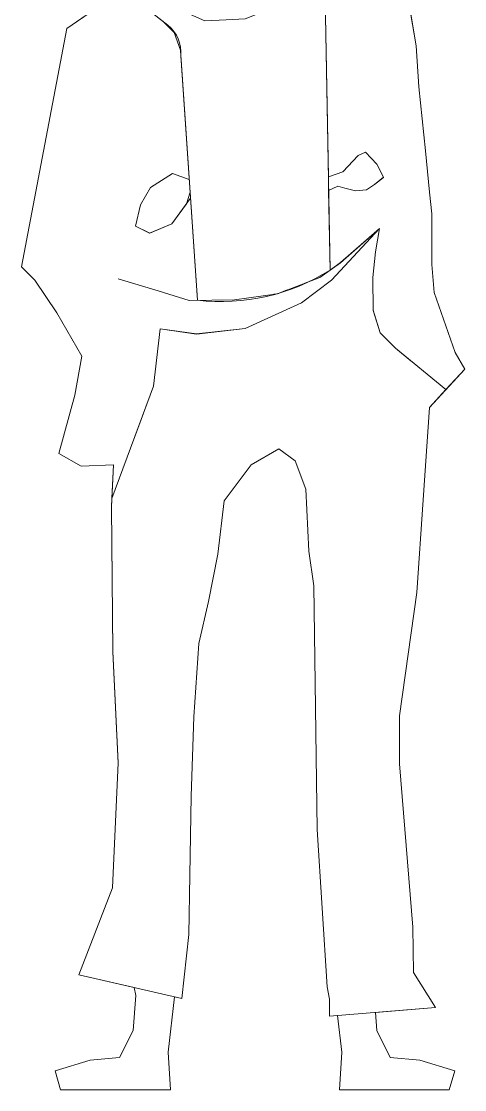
# Model space of a CAD drawing. Header units: metres. Extents: x -144 to 1000, y -717 to 29.
# Drawn here: x 34.934 to 35.524, y -659.677 to -658.255 of the extents above; entities that cross this region are included whole.
import ezdxf

# ---------------------------------------------------------------- set-up
doc = ezdxf.new("R2010")
doc.units = ezdxf.units.M
doc.layers.get('0').update_dxf_attribs({"color": 1})
doc.layers.add('A-DETL-GENF', color=1, linetype='Continuous', lineweight=9)
doc.layers.add('G-IMPT', color=1, linetype='Continuous', lineweight=9)

# ---------------------------------------------------------------- blocks, each defined once
blk = doc.blocks.new('ESCALA HUMANA - A_dwg-1534791-DERECHA')
at = {"layer": 'G-IMPT'}
blk.add_line((0.7164, 1.0958), (0.7094, 1.4733), dxfattribs=at)
at = {"layer": 'G-IMPT', "flags": 128}
for points in [[(0.8829, 0.9862), (0.8957, 0.9641), (0.8489, 0.9127), (0.8404, 0.79), (0.8318, 0.6667), (0.809, 0.5024), (0.809, 0.4385), (0.8264, 0.2213), (0.8273, 0.1607), (0.8569, 0.1141), (0.7768, 0.1076), (0.7786, 0.0835), (0.7965, 0.0478), (0.8359, 0.0442), (0.8824, 0.0299), (0.8752, 0.0048), (0.7287, 0.0048), (0.7321, 0.0549), (0.7263, 0.1035), (0.7155, 0.1026), (0.7155, 0.1253), (0.7127, 0.1415), (0.6992, 0.351), (0.6948, 0.6757), (0.6879, 0.7218), (0.6839, 0.8042), (0.6698, 0.8418), (0.648, 0.8578), (0.611, 0.8364), (0.5751, 0.7885), (0.5668, 0.7176), (0.5543, 0.6548), (0.5415, 0.5988), (0.5347, 0.501), (0.5311, 0.3955), (0.5295, 0.2903), (0.5283, 0.2112), (0.5187, 0.126), (0.5092, 0.1282), (0.5005, 0.0549), (0.5038, 0.0048), (0.3573, 0.0048), (0.3501, 0.0299), (0.3967, 0.0442), (0.436, 0.0478), (0.4539, 0.0835), (0.4575, 0.1304), (0.4554, 0.1407), (0.3818, 0.1578), (0.4264, 0.2733), (0.4341, 0.4396), (0.4267, 0.5878), (0.4251, 0.7805), (0.4277, 0.8366), (0.3846, 0.8346), (0.355, 0.8517), (0.3762, 0.9294), (0.3856, 0.9814), (0.3523, 1.039), (0.3229, 1.0823), (0.305, 1.1003), (0.3657, 1.4172), (0.4323, 1.4635), (0.4231, 1.4829), (0.4346, 1.4967), (0.4461, 1.5105), (0.4904, 1.5105), (0.5475, 1.5323), (0.5383, 1.602), (0.5372, 1.6319), (0.5466, 1.6396), (0.5584, 1.6462), (0.5708, 1.6503), (0.5875, 1.6523), (0.6005, 1.6511), (0.6146, 1.647), (0.6264, 1.6414), (0.6399, 1.548), (0.7155, 1.5327), (0.7449, 1.5272), (0.7782, 1.5209), (0.8019, 1.5072), (0.816, 1.4828), (0.8311, 1.3944), (0.8348, 1.3397), (0.8434, 1.2544), (0.8489, 1.1996), (0.8518, 1.1706), (0.8518, 1.1034), (0.8552, 1.066)], [(0.8569, 0.1141), (0.7155, 0.1026), (0.7155, 0.1253), (0.7127, 0.1415), (0.6992, 0.351), (0.6948, 0.6757), (0.6879, 0.7218), (0.6839, 0.8042), (0.6698, 0.8418), (0.648, 0.8578), (0.611, 0.8364), (0.5751, 0.7885), (0.5668, 0.7176), (0.5543, 0.6548), (0.5415, 0.5988), (0.5347, 0.501), (0.5311, 0.3955), (0.5295, 0.2903), (0.5283, 0.2112), (0.5187, 0.126), (0.3818, 0.1578), (0.4264, 0.2733), (0.4341, 0.4396), (0.4267, 0.5878), (0.4251, 0.7805), (0.4277, 0.8366), (0.3846, 0.8346), (0.355, 0.8517), (0.3762, 0.9294), (0.3856, 0.9814), (0.3523, 1.039), (0.3229, 1.0823), (0.305, 1.1003), (0.3657, 1.4172), (0.4323, 1.4635), (0.4231, 1.4829), (0.4461, 1.5105), (0.4904, 1.5105), (0.5475, 1.5323), (0.5383, 1.602), (0.5372, 1.6319), (0.5466, 1.6396), (0.5584, 1.6462), (0.5708, 1.6503), (0.5875, 1.6523), (0.6005, 1.6511), (0.6146, 1.647), (0.6264, 1.6414), (0.6399, 1.548), (0.7155, 1.5327), (0.7782, 1.5209), (0.8019, 1.5072), (0.816, 1.4828), (0.8311, 1.3944), (0.8348, 1.3397), (0.8434, 1.2544), (0.8489, 1.1996), (0.8518, 1.1706), (0.8518, 1.1034), (0.8552, 1.066), (0.8829, 0.9862), (0.8957, 0.9641), (0.8489, 0.9127), (0.8404, 0.79), (0.8318, 0.6667), (0.809, 0.5024), (0.809, 0.4385), (0.8264, 0.2213), (0.8273, 0.1607)]]:
    blk.add_lwpolyline(points, close=True, dxfattribs=at)
for points in [[(0.5475, 1.5323), (0.5592, 1.5016), (0.5747, 1.4821), (0.5961, 1.4757), (0.6267, 1.4872), (0.6399, 1.52), (0.6399, 1.548)], [(0.4461, 1.5105), (0.4735, 1.4831), (0.4984, 1.4546), (0.5304, 1.4361), (0.5496, 1.4276), (0.5779, 1.4291), (0.6032, 1.4302), (0.6347, 1.4428), (0.6654, 1.455), (0.7103, 1.4737), (0.7449, 1.5272)], [(0.5398, 1.0556), (0.5169, 1.3885), (0.5088, 1.4119), (0.4946, 1.4261), (0.4658, 1.4484), (0.4416, 1.48), (0.4346, 1.4967)], [(0.7141, 1.2199), (0.7333, 1.2267), (0.7537, 1.2484), (0.7634, 1.2526), (0.7787, 1.2369), (0.7875, 1.2192), (0.7755, 1.2095), (0.7648, 1.2026), (0.7504, 1.2012), (0.7361, 1.2049), (0.7265, 1.2074), (0.7144, 1.2016)], [(0.5287, 1.2164), (0.5065, 1.2243), (0.4773, 1.2058), (0.4639, 1.1826), (0.4569, 1.1544), (0.4759, 1.1451), (0.5056, 1.1572), (0.5251, 1.184), (0.5299, 1.1996)], [(0.4342, 1.0843), (0.4872, 1.0681), (0.5284, 1.0555), (0.5889, 1.0562), (0.6463, 1.0644), (0.7026, 1.086), (0.7302, 1.1056), (0.782, 1.1513)], [(0.4557, 0.8731), (0.4809, 0.9413), (0.4899, 1.0177), (0.5383, 1.0107), (0.6032, 1.0182), (0.6783, 1.052), (0.7182, 1.0824), (0.782, 1.1513), (0.777, 1.1199), (0.7732, 1.0861), (0.7739, 1.0422), (0.783, 1.0122), (0.8035, 0.9917), (0.8242, 0.9747)], [(0.4554, 0.1407), (0.4575, 0.1304), (0.4539, 0.0835), (0.436, 0.0478), (0.3967, 0.0442), (0.3501, 0.0299), (0.3573, 0.0048), (0.5038, 0.0048), (0.5005, 0.0549), (0.5092, 0.1282)], [(0.7768, 0.1076), (0.7786, 0.0835), (0.7965, 0.0478), (0.8359, 0.0442), (0.8824, 0.0299), (0.8752, 0.0048), (0.7287, 0.0048), (0.7321, 0.0549), (0.7263, 0.1035)]]:
    blk.add_lwpolyline(points, dxfattribs=at)
blk = doc.blocks.new('WEWE')
at = {"layer": 'A-DETL-GENF'}
for p, q in [((35.4599, -658.2875), (35.4448, -658.1992)), ((35.3382, -658.2098), (35.3429, -658.4621)), ((35.0611, -658.2184), (34.9945, -658.2648)), ((35.0946, -658.2335), (35.1291, -658.2603)), ((35.1376, -658.2701), (35.1234, -658.2559)), ((34.9945, -658.2648), (34.9338, -658.5817)), ((35.1457, -658.2934), (35.1376, -658.2701)), ((35.1462, -658.3009), (35.1457, -658.2934)), ((35.4636, -658.3423), (35.4599, -658.2875)), ((35.1462, -658.3009), (35.1686, -658.6263)), ((35.4722, -658.4276), (35.4636, -658.3423)), ((35.4777, -658.4823), (35.4722, -658.4276)), ((35.3621, -658.4553), (35.3825, -658.4335)), ((35.3825, -658.4335), (35.3922, -658.4293)), ((35.3922, -658.4293), (35.4075, -658.4451)), ((35.3429, -658.4621), (35.3621, -658.4553)), ((35.4075, -658.4451), (35.4163, -658.4627)), ((35.1061, -658.4761), (35.1354, -658.4576)), ((35.1354, -658.4576), (35.1576, -658.4656)), ((35.3432, -658.4803), (35.3429, -658.4621)), ((35.4163, -658.4627), (35.4043, -658.4724)), ((35.0927, -658.4994), (35.1061, -658.4761)), ((35.3553, -658.4746), (35.3432, -658.4803)), ((35.3432, -658.4803), (35.3452, -658.5862)), ((35.3649, -658.4771), (35.3553, -658.4746)), ((35.3792, -658.4808), (35.3649, -658.4771)), ((35.3936, -658.4794), (35.3792, -658.4808)), ((35.4043, -658.4724), (35.3936, -658.4794)), ((35.4807, -658.5113), (35.4777, -658.4823)), ((35.1593, -658.4905), (35.1344, -658.5248)), ((35.0857, -658.5276), (35.0927, -658.4994)), ((35.4807, -658.5786), (35.4807, -658.5113)), ((35.1344, -658.5248), (35.1048, -658.5369)), ((35.1048, -658.5369), (35.0857, -658.5276)), ((35.347, -658.5996), (35.4108, -658.5307)), ((35.359, -658.5763), (35.4108, -658.5307)), ((35.4108, -658.5307), (35.4058, -658.5621)), ((35.4058, -658.5621), (35.402, -658.5959)), ((34.9338, -658.5817), (34.9517, -658.5996)), ((35.3452, -658.5862), (35.359, -658.5763)), ((35.484, -658.616), (35.4807, -658.5786)), ((35.3314, -658.596), (35.3116, -658.6036)), ((35.3452, -658.5862), (35.3314, -658.596)), ((35.402, -658.5959), (35.4027, -658.6397)), ((34.9517, -658.5996), (34.9811, -658.6429)), ((35.288, -658.6126), (35.2751, -658.6176)), ((35.3071, -658.63), (35.347, -658.5996)), ((35.2751, -658.6176), (35.27, -658.6183)), ((35.5117, -658.6958), (35.484, -658.616)), ((35.232, -658.6638), (35.3071, -658.63)), ((35.4027, -658.6397), (35.4118, -658.6698)), ((34.9811, -658.6429), (35.0144, -658.7006)), ((35.1098, -658.7406), (35.1187, -658.6642)), ((35.1187, -658.6642), (35.1671, -658.6712)), ((35.1671, -658.6712), (35.232, -658.6638)), ((35.4118, -658.6698), (35.4323, -658.6902)), ((35.4323, -658.6902), (35.4994, -658.7453)), ((35.5245, -658.7179), (35.5117, -658.6958)), ((35.0144, -658.7006), (35.0051, -658.7525)), ((35.4994, -658.7453), (35.5245, -658.7179)), ((35.0544, -658.8903), (35.1098, -658.7406)), ((35.0051, -658.7525), (34.9838, -658.8302)), ((35.4777, -658.7692), (35.4994, -658.7453)), ((35.4692, -658.8919), (35.4777, -658.7692)), ((35.2398, -658.8455), (35.2768, -658.8242)), ((35.2768, -658.8242), (35.2986, -658.8402)), ((34.9838, -658.8302), (35.0134, -658.8473)), ((35.2986, -658.8402), (35.3127, -658.8778)), ((35.0134, -658.8473), (35.0565, -658.8453)), ((35.0565, -658.8453), (35.0544, -658.8903)), ((35.2039, -658.8935), (35.2398, -658.8455)), ((35.3127, -658.8778), (35.3167, -658.9602)), ((35.0544, -658.8903), (35.0539, -658.9014)), ((35.1956, -658.9643), (35.2039, -658.8935)), ((35.4606, -659.0153), (35.4692, -658.8919)), ((35.0539, -658.9014), (35.0555, -659.0941)), ((35.1831, -659.0272), (35.1956, -658.9643)), ((35.3167, -658.9602), (35.3236, -659.0063)), ((35.3236, -659.0063), (35.328, -659.331)), ((35.4378, -659.1796), (35.4606, -659.0153)), ((35.1703, -659.0831), (35.1831, -659.0272)), ((35.0555, -659.0941), (35.0629, -659.2423)), ((35.1635, -659.181), (35.1703, -659.0831)), ((35.1599, -659.2864), (35.1635, -659.181)), ((35.4378, -659.2435), (35.4378, -659.1796)), ((35.0629, -659.2423), (35.0552, -659.4087)), ((35.4552, -659.4607), (35.4378, -659.2435)), ((35.1583, -659.3916), (35.1599, -659.2864)), ((35.328, -659.331), (35.3415, -659.5405)), ((35.1571, -659.4708), (35.1583, -659.3916)), ((35.0552, -659.4087), (35.0106, -659.5242)), ((35.4561, -659.5212), (35.4552, -659.4607)), ((35.1475, -659.5559), (35.1571, -659.4708)), ((35.4857, -659.5679), (35.4561, -659.5212)), ((35.0106, -659.5242), (35.1475, -659.5559)), ((35.3415, -659.5405), (35.3443, -659.5566)), ((35.3443, -659.5566), (35.3443, -659.5794)), ((35.3443, -659.5794), (35.4857, -659.5679))]:
    blk.add_line(p, q, dxfattribs=at)
for centre, radius, start, end in [((35.1015, -658.2958), 0.0449, 353.4993, 52.1791), ((35.2001, -658.3565), 0.2716, 263.3455, 302.2868)]:
    blk.add_arc(centre, radius, start, end, dxfattribs=at)
blk.add_blockref('ESCALA HUMANA - A_dwg-1534791-DERECHA', (34.6288, -659.682))

msp = doc.modelspace()

# ---------------------------------------------------------------- block references
at = {"color": 3}
msp.add_blockref('WEWE', (0, 0), dxfattribs=at)

doc.saveas('drawing.dxf')
